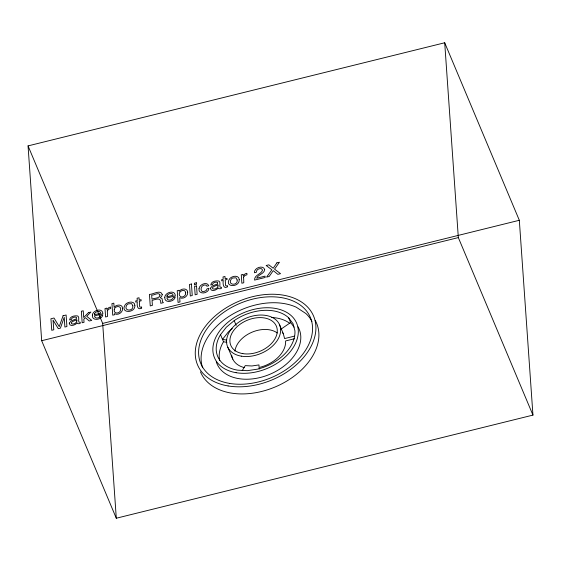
<?xml version="1.0" encoding="UTF-8"?>
<svg xmlns="http://www.w3.org/2000/svg" width="561" height="561" viewBox="0 0 561 561"><rect width="100%" height="100%" fill="white"/><g stroke="black" fill="none" stroke-linecap="round" stroke-linejoin="round"><path stroke-width="0.84" d="M242.233 370.625L245.255 365.625L251.91 365.975L258.951 364.916L259.231 368.991M220.515 334.651L226.356 327.182L234.182 320.619A41.086 27.868 -22.8 0 1 288.649 317.792L293.059 323.718L294.918 330.794A41.086 27.868 -22.8 0 1 257.583 369.138L247.331 370.681L237.647 370.169A41.086 27.868 -22.8 0 1 220.515 334.651L223.502 341.761A41.086 27.868 -22.8 0 0 219.73 360.625M232.261 328.634L228.348 331.916L222.507 339.391L226.735 340.099M280.977 329.174L290.64 322.526L288.649 317.792M28.05 145.895L444.705 42.769L519.325 220.284L532.95 415.105L116.295 518.231L41.675 340.716L28.05 145.895L102.67 323.409L116.295 518.231M102.67 323.409L519.325 220.284M41.675 340.716L458.33 237.591L444.705 42.769M294.448 336.137L284.588 338.578L283.312 333.718L279.329 324.244M294.623 338.711L285.584 340.948A28.218 19.137 -22.8 0 1 259.946 367.287M223.502 341.761L226.882 342.329M290.64 322.526L294.069 327.14M282.302 332.364L283.312 333.718M458.33 237.591L532.95 415.105M234.182 320.619L236.174 325.352M227.85 347.336L232.829 359.18M234.947 351.193A24.726 16.767 -22.8 0 1 251.777 332.301A24.726 16.767 -22.8 0 1 277.274 332.961M244.491 367.637A28.218 19.137 -22.8 0 1 231.637 355.162M271.776 317.477A41.086 27.868 -22.8 0 1 289.862 323.409M315.198 320.366A62.944 42.685 -22.8 0 1 277.127 386.108A62.944 42.685 -22.8 0 1 200.459 371.824M202.619 367.778A59.445 40.315 -22.8 0 1 229.056 316.348A59.445 40.315 -22.8 0 1 296.271 307.218L305.913 313.55A59.445 40.315 -22.8 0 1 311.937 321.411M298.003 326.818A44.585 30.238 -22.8 0 1 270.143 374.173A44.585 30.238 -22.8 0 1 216.258 361.747M185.698 292.814C186.455 296.026 181.105 298.859 179.569 295.598C177.43 291.538 185.179 287.758 185.698 292.814M114.227 309.686C113.231 314.153 119.977 313.936 120.524 310.268C122.102 305.24 114.5 305.591 114.227 309.686M122.607 308.312C123.048 312.344 117.929 315.822 114.458 313.676L114.528 314.749L112.74 315.191L111.934 303.634L113.82 303.164L114.114 307.344C116.071 304.483 122.452 303.789 122.607 308.312M134.843 305.268C135.706 313.515 119.227 313.634 125.348 304.553A4.979 3.373 -22.8 0 1 128.055 302.688C130.461 301.516 134.773 301.839 134.843 305.268M239.189 279.441C240.052 287.688 223.573 287.807 229.694 278.733A4.979 3.373 -22.8 0 1 232.401 276.861C234.807 275.696 239.126 276.012 239.189 279.441M199.015 288.74C198.201 293.27 204.106 294.006 206.841 291.706A4.137 2.805 -22.8 0 0 208.489 289.939L208.951 288.354L207.065 288.824L206.196 290.535L203.58 291.671A2.489 1.69 -22.8 0 1 201.946 291.257C199.4 288.585 202.549 283.88 206.006 285.121L206.883 286.222L208.769 285.752C207.037 281.103 199.204 284.56 199.015 288.74M187.676 292.183C188.237 296.243 183.209 299.574 179.688 297.667L179.99 301.958L178.047 302.435L177.227 290.724L179.113 290.261L179.19 291.376C181.049 288.382 187.444 287.702 187.676 292.183M92.355 315.149C91.674 321.614 101.955 319.91 102.81 314.973L100.896 315.443C100.131 318.115 94.851 319.525 94.423 315.913L102.894 313.816C102.845 307.365 92.684 310.1 92.355 315.149M164.78 297.225C164.1 303.69 174.38 301.986 175.235 297.042L173.321 297.519C172.557 300.184 167.276 301.601 166.848 297.989L175.32 295.892C175.27 289.441 165.109 292.176 164.78 297.225M160.046 295.072C159.78 298.711 154.205 297.912 151.954 299.132L151.68 295.198C153.833 295.479 158.882 291.685 160.046 295.072M69.255 323.15C69.438 327.28 75.616 325.107 77.109 322.877L77.495 323.571L78.989 323.732L80.314 323.255L80.244 322.217C76.941 323.473 80.195 317.098 77.783 315.997C74.894 315.359 69.816 316.299 69.571 319.938L71.387 319.49C71.689 317.33 74.795 316.621 76.499 317.386L76.31 318.893L71.233 320.85L69.255 323.15M210.431 288.214C210.606 292.344 216.791 290.163 218.278 287.94L218.671 288.635L220.164 288.789L221.49 288.319L221.42 287.274C218.117 288.529 221.371 282.162 218.951 281.054C216.069 280.416 210.985 281.363 210.747 285.002L212.556 284.553C212.857 282.393 215.971 281.678 217.675 282.442L217.486 283.957L212.409 285.914L210.431 288.214M264.687 269.539C264.315 273.992 258.116 274.378 256.636 278.221L265.065 276.131L265.164 277.471L254.561 280.093C254.224 274.806 261.286 274.399 262.541 270.136L261.622 268.782C259.371 268.095 256.146 269.575 256.405 272.26L254.435 272.751C253.853 267.948 263.088 264.561 264.687 269.539M132.817 305.808C133.82 311.755 122.957 311.334 126.744 305.191A2.756 1.872 -22.8 0 1 128.434 303.831L131.646 303.634L132.817 305.808M237.163 279.981C238.166 285.928 227.31 285.507 231.09 279.364A2.756 1.872 -22.8 0 1 232.78 278.004L235.992 277.814L237.163 279.981M162.213 294.385L161.743 296.229L160.173 297.695L162.024 298.564L162.648 301.86L163.405 302.652L160.776 303.305C161.168 296.937 156.239 299.202 152.045 300.437L152.396 305.38L150.25 305.913L149.443 294.385C152.753 294.644 160.376 289.259 162.213 294.385M76.871 320.878C76.703 323.164 73.393 324.756 71.45 323.697L71.436 322.435L72.72 321.432L76.787 319.742L76.871 320.878M218.04 285.942C217.878 288.221 214.561 289.82 212.626 288.754L212.612 287.491L213.895 286.496L217.963 284.799L218.04 285.942M107.333 310.759L107.53 316.481L105.587 316.965L105.005 308.564L106.849 308.108L106.948 309.56L108.904 307.561L110.608 307.021L110.713 308.515L108.792 309.125L107.333 310.759M243.6 277.036L243.797 282.758L241.861 283.235L241.272 274.834L243.116 274.378L243.215 275.83L245.171 273.831L246.875 273.298L246.98 274.785L245.059 275.395L243.6 277.036M94.599 313.725L94.402 314.777L100.819 313.192C100.16 310.037 95.503 311.376 94.599 313.725M167.024 295.801L166.827 296.853L173.244 295.261C172.585 292.113 167.928 293.452 167.024 295.801M63.07 315.766L59.235 326.628L54.003 318.01L50.932 318.767L51.738 330.296L53.786 329.784L53.05 320.079L58.281 328.669L60.406 328.143L64.242 317.309L64.88 327.042L66.92 326.537L66.114 315.009L63.07 315.766M276.896 262.843L273.193 268.242L268.845 264.834L266.159 265.5L271.868 269.799L266.608 277.113L269.196 276.468L273.256 270.647L277.856 274.329L280.521 273.67L274.532 269.14L279.455 262.211L276.896 262.843M88.428 312.666L83.694 317.47L83.224 310.773L81.359 311.236L82.165 322.757L84.031 322.302L83.813 319.146L85.363 317.659L89.262 321.004L91.745 320.387L86.71 316.292L90.91 312.049L88.428 312.666M141.653 308.038C137.249 310.815 136.793 304.875 137.34 301.734L135.776 302.12L135.692 300.962L137.256 300.577L137.094 298.235L139.058 297.751L139.219 300.093L141.063 299.637L141.148 300.787L139.303 301.243L139.682 306.727L140.138 307.218L141.575 306.923L141.653 308.038M227.577 286.769C223.18 289.546 222.717 283.607 223.264 280.465L221.7 280.851L221.623 279.701L223.187 279.308L223.019 276.966L224.982 276.482L225.15 278.824L226.995 278.368L227.072 279.525L225.227 279.981L225.613 285.458L226.062 285.949L227.5 285.654L227.577 286.769M191.434 283.992L189.492 284.476L190.298 295.998L192.241 295.514L191.434 283.992M196.322 282.786L194.344 283.27L194.457 284.876L196.434 284.385L196.322 282.786M196.539 285.949L194.569 286.433L195.151 294.798L197.128 294.308L196.539 285.949M241.272 356.151A28.218 19.137 -22.8 0 0 280.605 329.104A28.218 19.137 -22.8 0 0 238.895 322.112A28.218 19.137 -22.8 0 0 241.272 356.151M242.801 353.626A24.726 16.767 -22.8 0 0 277.26 329.931A24.726 16.767 -22.8 0 0 240.711 323.809A24.726 16.767 -22.8 0 0 242.801 353.626M228.11 385.94A62.944 42.685 -22.8 0 0 315.843 325.611A62.944 42.685 -22.8 0 0 222.801 310.03A62.944 42.685 -22.8 0 0 228.11 385.94M229.631 383.415A59.445 40.315 -22.8 0 0 312.491 326.439A59.445 40.315 -22.8 0 0 224.617 311.72A59.445 40.315 -22.8 0 0 229.631 383.415M236.118 372.693A44.585 30.238 -22.8 0 0 298.263 329.959A44.585 30.238 -22.8 0 0 232.359 318.921A44.585 30.238 -22.8 0 0 236.118 372.693"/></g></svg>
